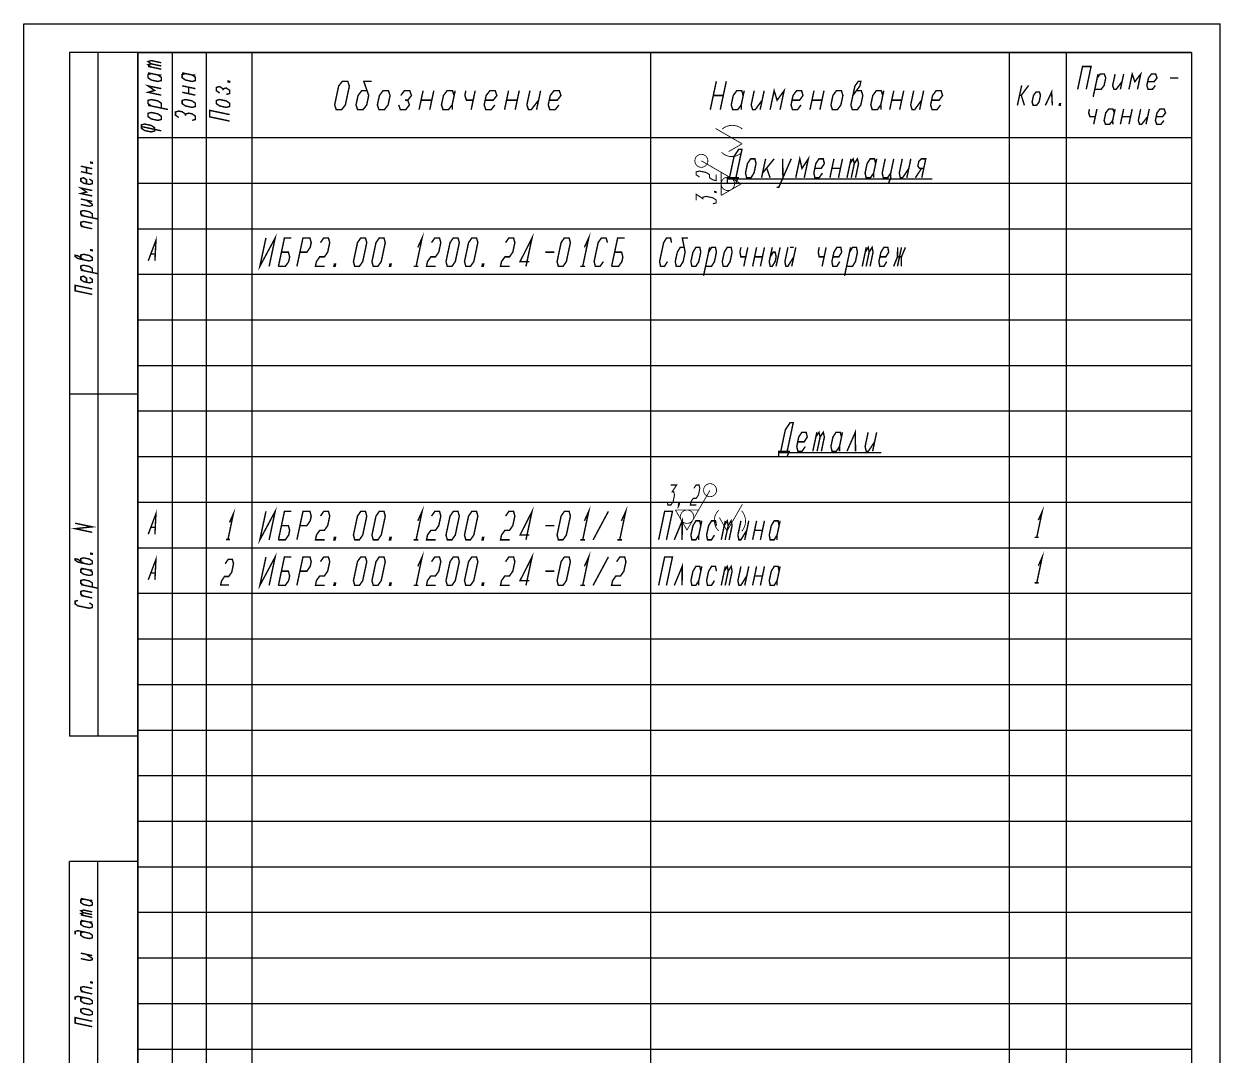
# Model space of a CAD drawing. Header units: millimetres. Extents: x -71 to 210, y -10 to 297.
# Drawn here: x 0 to 210, y 116 to 297 of the extents above; entities that cross this region are included whole.
import ezdxf

# ---------------------------------------------------------------- set-up
doc = ezdxf.new("R2010")
doc.units = ezdxf.units.MM
doc.header["$LTSCALE"] = 19.36
doc.layers.get('0').update_dxf_attribs({"linetype": 'CONTINUOUS'})
doc.layers.add('ALL_SURF_FIN', color=7, linetype='CONTINUOUS')

# ---------------------------------------------------------------- blocks, each defined once
blk = doc.blocks.new('SF1_BL2', base_point=(122.27, 272.04))
at = {"layer": 'ALL_SURF_FIN', "color": 7, "linetype": 'CONTINUOUS', "const_width": 0.146}
for points in [[(126.08, 275.96), (121.41, 278.65)], [(126.08, 275.96), (123.73, 274.6)], [(125.94, 268.92), (118.93, 272.97)], [(122.41, 266.89), (122.41, 270.96)], [(125.94, 268.92), (122.41, 266.89)]]:
    blk.add_lwpolyline(points, dxfattribs=at)
for points in [[(126.14, 278.54, 0.372459), (122.55, 278.51)], [(122.45, 274.51, 0.433164), (126.06, 274.48)]]:
    blk.add_lwpolyline(points, format="xyb", dxfattribs=at)
for points in [[(117.79, 272.97, 1), (120.07, 272.97, 1)], [(122.41, 268.92, 1), (124.76, 268.92, 1)]]:
    blk.add_lwpolyline(points, format="xyb", close=True, dxfattribs=at)
at = {"layer": 'ALL_SURF_FIN', "color": 2, "linetype": 'CONTINUOUS', "const_width": 0.194}
for points in [[(118.61, 270.12), (118.03, 270.51), (118.03, 271.04), (118.61, 271.17), (119.78, 270.93), (120.36, 270.54), (120.36, 270.01), (120.95, 269.63), (121.53, 269.5), (121.53, 270.55)], [(118.03, 266.05), (118.03, 267.1), (119.2, 266.33), (119.2, 266.59), (119.78, 266.73), (120.95, 266.48), (121.53, 266.09), (121.53, 265.57), (120.95, 265.43)], [(121.53, 267.54), (121.53, 267.4), (121.24, 267.47), (121.24, 267.6), (121.53, 267.54)]]:
    blk.add_lwpolyline(points, dxfattribs=at)
blk = doc.blocks.new('SF1_BL3', base_point=(121.98, 269.2))
at = {"layer": 'ALL_SURF_FIN', "color": 2, "linetype": 'CONTINUOUS'}
for points, const_width in [([(125.94, 268.92), (118.93, 272.97)], 0.146), ([(118.61, 270.12), (118.03, 270.51), (118.03, 271.04), (118.61, 271.17), (119.78, 270.93), (120.36, 270.54), (120.36, 270.01), (120.95, 269.63), (121.53, 269.5), (121.53, 270.55)], 0.194), ([(125.94, 268.92), (122.41, 266.89)], 0.146), ([(118.03, 266.05), (118.03, 267.1), (119.2, 266.33), (119.2, 266.59), (119.78, 266.73), (120.95, 266.48), (121.53, 266.09), (121.53, 265.57), (120.95, 265.43)], 0.194), ([(121.53, 267.54), (121.53, 267.4), (121.24, 267.47), (121.24, 267.6), (121.53, 267.54)], 0.194)]:
    blk.add_lwpolyline(points, dxfattribs=dict(at, const_width=const_width))
blk = doc.blocks.new('SF4_BL6', base_point=(119.53, 211.82))
at = {"layer": 'ALL_SURF_FIN', "color": 7, "linetype": 'CONTINUOUS', "const_width": 0.146}
for points in [[(119.32, 215.16, 1), (121.6, 215.16, 1)], [(115.24, 210.5, 1), (117.59, 210.5, 1)]]:
    blk.add_lwpolyline(points, format="xyb", close=True, dxfattribs=at)
at = {"layer": 'ALL_SURF_FIN', "color": 2, "linetype": 'CONTINUOUS', "const_width": 0.194}
for points in [[(113.54, 216.06), (114.59, 216.06), (113.82, 214.89), (114.08, 214.89), (114.22, 214.31), (113.97, 213.14), (113.58, 212.56), (113.06, 212.56), (112.92, 213.14)], [(117.61, 215.48), (118, 216.06), (118.53, 216.06), (118.66, 215.48), (118.42, 214.31), (118.03, 213.73), (117.5, 213.73), (117.12, 213.14), (116.99, 212.56), (118.04, 212.56)], [(115.03, 212.56), (114.89, 212.56), (114.96, 212.85), (115.09, 212.85), (115.03, 212.56), (114.77, 211.98)]]:
    blk.add_lwpolyline(points, dxfattribs=at)
at = {"layer": 'ALL_SURF_FIN', "color": 7, "linetype": 'CONTINUOUS', "const_width": 0.146}
for points in [[(116.41, 208.15), (120.46, 215.16)], [(123.45, 208.01), (126.14, 212.69)], [(116.41, 208.15), (114.38, 211.68)], [(114.38, 211.68), (118.45, 211.68)], [(123.45, 208.01), (122.09, 210.36)]]:
    blk.add_lwpolyline(points, dxfattribs=at)
for points in [[(122, 211.64, 0.433164), (121.97, 208.03)], [(126.03, 207.95, 0.372459), (126, 211.54)]]:
    blk.add_lwpolyline(points, format="xyb", dxfattribs=at)
blk = doc.blocks.new('SF4_BL7', base_point=(116.69, 212.11))
at = {"layer": 'ALL_SURF_FIN', "color": 2, "linetype": 'CONTINUOUS'}
for points, const_width in [([(113.54, 216.06), (114.59, 216.06), (113.82, 214.89), (114.08, 214.89), (114.22, 214.31), (113.97, 213.14), (113.58, 212.56), (113.06, 212.56), (112.92, 213.14)], 0.194), ([(116.41, 208.15), (120.46, 215.16)], 0.146), ([(117.61, 215.48), (118, 216.06), (118.53, 216.06), (118.66, 215.48), (118.42, 214.31), (118.03, 213.73), (117.5, 213.73), (117.12, 213.14), (116.99, 212.56), (118.04, 212.56)], 0.194), ([(115.03, 212.56), (114.89, 212.56), (114.96, 212.85), (115.09, 212.85), (115.03, 212.56), (114.77, 211.98)], 0.194), ([(116.41, 208.15), (114.38, 211.68)], 0.146)]:
    blk.add_lwpolyline(points, dxfattribs=dict(at, const_width=const_width))

msp = doc.modelspace()

# ---------------------------------------------------------------- linework, layer by layer
at = {"color": 7, "linetype": 'CONTINUOUS'}
for p, q in [((0, 0), (0, 297)), ((0, 297), (210, 297)), ((210, 0), (210, 297)), ((20, 292), (8, 292)), ((8, 292), (8, 172)), ((13, 292), (13, 172)), ((205, 292), (20, 292)), ((20, 292), (20, 117)), ((20, 292), (20, 172)), ((20, 5), (20, 292)), ((20, 292), (205, 292)), ((26, 292), (26, 117)), ((32, 292), (32, 117)), ((40, 292), (40, 117)), ((110, 292), (110, 117)), ((173, 292), (173, 117)), ((183, 292), (183, 117)), ((205, 292), (205, 117)), ((205, 292), (205, 5)), ((205, 277), (20, 277)), ((205, 277), (20, 277)), ((20, 277), (20, 45)), ((26, 277), (26, 45)), ((32, 277), (32, 45)), ((40, 277), (40, 45)), ((110, 277), (110, 45)), ((173, 277), (173, 45)), ((183, 277), (183, 45)), ((205, 277), (205, 45)), ((205, 269), (20, 269)), ((205, 269), (20, 269)), ((205, 261), (20, 261)), ((205, 261), (20, 261)), ((205, 253), (20, 253)), ((205, 253), (20, 253)), ((205, 245), (20, 245)), ((205, 245), (20, 245)), ((205, 237), (20, 237)), ((205, 237), (20, 237)), ((20, 232), (8, 232)), ((205, 229), (20, 229)), ((205, 229), (20, 229)), ((205, 221), (20, 221)), ((205, 221), (20, 221)), ((205, 213), (20, 213)), ((205, 213), (20, 213)), ((205, 205), (20, 205)), ((205, 205), (20, 205)), ((205, 197), (20, 197)), ((205, 197), (20, 197)), ((205, 189), (20, 189)), ((205, 189), (20, 189)), ((110, 181), (20, 181)), ((205, 181), (20, 181)), ((205, 181), (128, 181)), ((205, 173), (20, 173)), ((205, 173), (20, 173)), ((20, 172), (8, 172)), ((205, 165), (20, 165)), ((205, 165), (20, 165)), ((205, 157), (20, 157)), ((205, 157), (20, 157)), ((20, 150), (8, 150)), ((8, 5), (8, 150)), ((13, 5), (13, 150)), ((20, 5), (20, 150)), ((205, 149), (20, 149)), ((205, 149), (20, 149)), ((205, 141), (20, 141)), ((205, 141), (20, 141)), ((205, 133), (20, 133)), ((205, 133), (20, 133)), ((205, 125), (20, 125)), ((205, 125), (20, 125)), ((205, 117), (20, 117)), ((205, 117), (20, 117))]:
    msp.add_line(p, q, dxfattribs=at)
at = {"color": 2, "linetype": 'CONTINUOUS', "const_width": 0.25}
for points in [[(22.36, 289.99), (21.78, 290.4), (22.36, 290.56), (24.11, 290.19)], [(22.36, 289.42), (21.78, 289.83), (22.36, 289.99), (24.11, 289.62)], [(24.11, 289.05), (21.78, 289.55)], [(21.78, 288.41), (23.53, 288.04), (24.11, 288.05)], [(22.36, 288.28), (21.78, 288.12), (21.78, 287.56), (22.36, 287.15), (23.53, 286.9), (24.11, 287.06), (24.11, 287.63), (23.53, 288.04)], [(27.78, 288.41), (29.53, 288.04), (30.11, 288.05)], [(28.36, 288.28), (27.78, 288.12), (27.78, 287.56), (28.36, 287.15), (29.53, 286.9), (30.11, 287.06), (30.11, 287.63), (29.53, 288.04)], [(185, 285.52), (185.85, 289.52), (187.35, 289.52), (186.5, 285.52)], [(187.72, 284.19), (188.57, 288.19)], [(188, 285.52), (189.12, 285.52), (189.64, 286.19), (189.93, 287.52), (189.69, 288.19), (188.94, 288.19), (188.43, 287.52)], [(191.57, 288.19), (191.14, 286.19), (191.38, 285.52), (191.75, 285.52), (192.78, 286.86)], [(193.07, 288.19), (192.5, 285.52)], [(194, 285.52), (194.57, 288.19), (195.03, 286.86), (196.07, 288.19), (195.5, 285.52)], [(197.28, 286.86), (198.41, 286.86), (198.93, 287.52), (198.69, 288.19), (197.94, 288.19), (197.43, 287.52), (197.14, 286.19), (197.37, 285.52), (198.12, 285.52), (198.64, 286.19)], [(24.11, 284.5), (21.78, 285), (22.94, 285.32), (21.78, 286.13), (24.11, 285.64)], [(27.78, 286.13), (30.11, 285.64)], [(28.94, 284.75), (28.94, 285.89)], [(35.53, 284.62), (36.11, 284.78), (36.11, 285.35), (35.53, 285.76), (34.94, 285.6), (34.36, 286.01), (33.78, 285.85), (33.78, 285.28), (34.36, 284.87)], [(34.94, 285.32), (34.94, 285.6)], [(36.11, 286.92), (36.11, 286.78), (35.82, 286.84), (35.82, 286.98), (36.11, 286.92)], [(54.84, 281.94), (54.55, 282.78), (55.26, 286.11), (55.91, 286.94), (56.84, 286.94), (57.14, 286.11), (56.43, 282.78), (55.78, 281.94), (54.84, 281.94)], [(60.24, 285.28), (59.3, 285.28), (58.66, 284.44), (58.3, 282.78), (58.59, 281.94), (59.53, 281.94), (60.18, 282.78), (60.53, 284.44), (59.66, 286.94), (61.06, 286.94)], [(120.5, 281.94), (121.56, 286.94)], [(123.31, 286.94), (122.25, 281.94)], [(131, 281.94), (131.71, 285.28), (132.23, 283.61), (133.46, 285.28), (132.75, 281.94)], [(145.53, 284.44), (146.76, 286.11), (146.94, 286.94), (146.5, 286.94), (145.89, 286.11), (145.18, 282.78), (145.44, 281.94), (146.31, 281.94), (146.93, 282.78), (147.28, 284.44), (147.02, 285.28), (146.15, 285.28)], [(174.42, 282.71), (175.17, 286.21)], [(174.8, 284.46), (175.1, 284.46), (176.39, 286.21)], [(201.18, 287.52), (202.68, 287.52)], [(24.11, 282.23), (24.11, 283.08), (23.53, 283.49), (22.36, 283.73), (21.78, 283.57), (21.78, 283.01), (22.36, 282.6)], [(30.11, 284.5), (27.78, 285)], [(29.53, 282.35), (30.11, 282.51), (30.11, 283.08), (29.53, 283.49), (28.36, 283.73), (27.78, 283.57), (27.78, 283.01), (28.36, 282.6), (29.53, 282.35)], [(35.53, 282.35), (36.11, 282.51), (36.11, 283.08), (35.53, 283.49), (34.36, 283.73), (33.78, 283.57), (33.78, 283.01), (34.36, 282.6), (35.53, 282.35)], [(62.05, 282.78), (62.34, 281.94), (63.28, 281.94), (63.93, 282.78), (64.28, 284.44), (63.99, 285.28), (63.05, 285.28), (62.41, 284.44), (62.05, 282.78)], [(65.8, 282.78), (66.09, 281.94), (67.03, 281.94), (67.68, 282.78), (67.39, 283.61), (68.03, 284.44), (67.74, 285.28), (66.8, 285.28), (66.16, 284.44)], [(66.92, 283.61), (67.39, 283.61)], [(69.37, 281.94), (70.08, 285.28)], [(69.73, 283.61), (71.6, 283.61)], [(71.96, 285.28), (71.25, 281.94)], [(75.53, 284.44), (75.24, 285.28), (74.3, 285.28), (73.66, 284.44), (73.3, 282.78), (73.59, 281.94), (74.53, 281.94), (75.18, 282.78)], [(75.71, 285.28), (75.18, 282.78), (75.23, 281.94)], [(77.58, 285.28), (77.41, 284.44), (77.7, 283.61), (78.87, 283.61)], [(79.22, 285.28), (78.52, 281.94)], [(80.98, 283.61), (82.39, 283.61), (83.03, 284.44), (82.74, 285.28), (81.8, 285.28), (81.16, 284.44), (80.8, 282.78), (81.09, 281.94), (82.03, 281.94), (82.68, 282.78)], [(84.38, 281.94), (85.08, 285.28)], [(84.73, 283.61), (86.6, 283.61)], [(86.96, 285.28), (86.25, 281.94)], [(88.83, 285.28), (88.3, 282.78), (88.59, 281.94), (89.06, 281.94), (90.35, 283.61)], [(90.71, 285.28), (90, 281.94)], [(92.23, 283.61), (93.64, 283.61), (94.28, 284.44), (93.99, 285.28), (93.05, 285.28), (92.41, 284.44), (92.05, 282.78), (92.34, 281.94), (93.28, 281.94), (93.93, 282.78)], [(121.03, 284.44), (122.78, 284.44)], [(126.28, 284.44), (126.02, 285.28), (125.15, 285.28), (124.53, 284.44), (124.18, 282.78), (124.44, 281.94), (125.31, 281.94), (125.93, 282.78)], [(126.46, 285.28), (125.93, 282.78), (125.97, 281.94)], [(128.21, 285.28), (127.68, 282.78), (127.94, 281.94), (128.38, 281.94), (129.6, 283.61)], [(129.96, 285.28), (129.25, 281.94)], [(134.85, 283.61), (136.17, 283.61), (136.78, 284.44), (136.52, 285.28), (135.65, 285.28), (135.03, 284.44), (134.68, 282.78), (134.94, 281.94), (135.81, 281.94), (136.43, 282.78)], [(138, 281.94), (138.71, 285.28)], [(138.35, 283.61), (140.1, 283.61)], [(140.46, 285.28), (139.75, 281.94)], [(141.68, 282.78), (141.94, 281.94), (142.81, 281.94), (143.43, 282.78), (143.78, 284.44), (143.52, 285.28), (142.65, 285.28), (142.03, 284.44), (141.68, 282.78)], [(150.78, 284.44), (150.52, 285.28), (149.65, 285.28), (149.03, 284.44), (148.68, 282.78), (148.94, 281.94), (149.81, 281.94), (150.43, 282.78)], [(150.96, 285.28), (150.43, 282.78), (150.47, 281.94)], [(152, 281.94), (152.71, 285.28)], [(152.35, 283.61), (154.1, 283.61)], [(154.46, 285.28), (153.75, 281.94)], [(156.21, 285.28), (155.68, 282.78), (155.94, 281.94), (156.38, 281.94), (157.6, 283.61)], [(157.96, 285.28), (157.25, 281.94)], [(159.35, 283.61), (160.67, 283.61), (161.28, 284.44), (161.02, 285.28), (160.15, 285.28), (159.53, 284.44), (159.18, 282.78), (159.44, 281.94), (160.31, 281.94), (160.93, 282.78)], [(175.65, 282.71), (175.1, 284.46)], [(177, 283.29), (177.18, 282.71), (177.79, 282.71), (178.22, 283.29), (178.47, 284.46), (178.29, 285.04), (177.68, 285.04), (177.25, 284.46), (177, 283.29)], [(179.33, 282.71), (180.43, 285.04), (180.55, 282.71)], [(25.28, 281.98), (21.78, 282.72)], [(23.53, 280.07), (24.11, 280.23), (24.11, 280.8), (23.53, 281.21), (22.36, 281.46), (21.78, 281.3), (21.78, 280.73), (22.36, 280.32), (23.53, 280.07)], [(29.53, 280.07), (30.11, 280.23), (30.11, 280.8), (29.53, 281.21), (28.94, 281.34), (28.36, 281.18), (27.78, 281.58), (27.19, 281.71), (26.61, 281.55), (26.61, 280.98), (27.19, 280.57)], [(36.11, 279.95), (32.61, 280.69), (32.61, 281.83), (36.11, 281.09)], [(181.93, 282.71), (181.77, 282.71), (181.84, 283), (181.99, 283), (181.93, 282.71)], [(187.07, 282.05), (186.93, 281.39), (187.16, 280.72), (188.1, 280.72)], [(188.38, 282.05), (187.81, 279.39)], [(191.43, 281.39), (191.19, 282.05), (190.44, 282.05), (189.93, 281.39), (189.64, 280.05), (189.87, 279.39), (190.63, 279.39), (191.14, 280.05)], [(191.57, 282.05), (191.14, 280.05), (191.19, 279.39)], [(192.5, 279.39), (193.07, 282.05)], [(194.57, 282.05), (194, 279.39)], [(196.07, 282.05), (195.64, 280.05), (195.87, 279.39), (196.25, 279.39), (197.28, 280.72)], [(197.57, 282.05), (197, 279.39)], [(198.78, 280.72), (199.91, 280.72), (200.43, 281.39), (200.19, 282.05), (199.44, 282.05), (198.93, 281.39), (198.64, 280.05), (198.88, 279.39), (199.63, 279.39), (200.14, 280.05)], [(20.61, 278.99), (20.61, 278.7), (21.19, 278.29), (22.36, 278.05), (22.94, 278.21), (22.94, 278.78), (22.36, 279.18), (21.19, 279.43), (20.61, 279.27), (20.61, 278.99), (24.11, 278.24)], [(28.36, 280.89), (28.36, 281.18)], [(192.78, 280.72), (194.28, 280.72)], [(123.87, 269.99), (124.67, 273.74), (125.5, 274.99), (126.06, 274.99), (125, 269.99)], [(126.68, 270.82), (126.88, 269.99), (127.63, 269.99), (128.18, 270.82), (128.53, 272.49), (128.33, 273.32), (127.58, 273.32), (127.03, 272.49), (126.68, 270.82)], [(130.21, 273.32), (129.5, 269.99)], [(129.68, 270.82), (131.71, 273.32)], [(132.15, 268.32), (132.52, 268.32), (134.71, 273.32)], [(133.21, 273.32), (133.25, 269.99)], [(135.5, 269.99), (136.21, 273.32), (136.6, 271.65), (137.71, 273.32), (137, 269.99)], [(138.85, 271.65), (139.98, 271.65), (140.53, 272.49), (140.33, 273.32), (139.58, 273.32), (139.03, 272.49), (138.68, 270.82), (138.87, 269.99), (139.62, 269.99), (140.18, 270.82)], [(141.5, 269.99), (142.21, 273.32)], [(143.71, 273.32), (143, 269.99)], [(144.5, 269.99), (145.21, 273.32)], [(145.03, 272.49), (145.58, 273.32), (145.78, 272.49), (145.25, 269.99)], [(145.78, 272.49), (146.33, 273.32), (146.53, 272.49), (146, 269.99)], [(149.53, 272.49), (149.33, 273.32), (148.58, 273.32), (148.03, 272.49), (147.68, 270.82), (147.87, 269.99), (148.62, 269.99), (149.18, 270.82)], [(149.71, 273.32), (149.18, 270.82), (149.19, 269.99)], [(151.21, 273.32), (150.68, 270.82), (150.88, 269.99), (151.63, 269.99), (152.18, 270.82), (152.19, 269.99), (151.82, 269.15)], [(152.71, 273.32), (152.18, 270.82)], [(154.21, 273.32), (153.68, 270.82), (153.87, 269.99), (154.25, 269.99), (155.35, 271.65)], [(155.71, 273.32), (155, 269.99)], [(157.63, 269.99), (158.33, 273.32), (157.58, 273.32), (157.12, 272.9), (156.94, 272.07), (157.23, 271.65), (157.98, 271.65)], [(9.99, 272.03), (11.99, 271.6)], [(11.99, 270.64), (9.99, 271.07)], [(10.99, 270.85), (10.99, 271.81)], [(11.99, 272.68), (11.99, 272.56), (11.74, 272.61), (11.74, 272.73), (11.99, 272.68)], [(130.42, 271.65), (131, 269.99)], [(141.85, 271.65), (143.35, 271.65)], [(156.5, 269.99), (157.6, 271.65)], [(10.99, 268.93), (10.99, 269.65), (10.49, 270), (9.99, 269.87), (9.99, 269.39), (10.49, 269.04), (11.49, 268.83), (11.99, 268.96), (11.99, 269.44), (11.49, 269.79)], [(123.51, 269.15), (123.5, 269.99), (125.38, 269.99), (125.01, 269.15)], [(123.5, 269.76), (159.5, 269.76)], [(11.99, 266.8), (9.99, 267.23), (10.99, 267.49), (9.99, 268.19), (11.99, 267.76)], [(9.99, 266.27), (11.99, 265.84)], [(9.99, 265.31), (11.49, 264.99), (11.99, 265.12), (11.99, 265.36), (10.99, 266.05)], [(11.99, 262.96), (11.99, 263.68), (11.49, 264.03), (10.49, 264.24), (9.99, 264.11), (9.99, 263.63), (10.49, 263.28)], [(12.99, 262.75), (9.99, 263.39)], [(10.49, 261.36), (9.99, 261.71), (9.99, 262.19), (10.49, 262.32), (11.99, 262)], [(11.99, 261.04), (9.99, 261.47)], [(69.15, 257.78), (69.91, 259.44), (68.85, 254.44)], [(98.4, 257.78), (99.16, 259.44), (98.1, 254.44)], [(21.83, 255.42), (23.18, 259.02), (23, 255.42)], [(42.49, 259.44), (41.42, 254.44), (44.11, 259.44), (43.05, 254.44)], [(44.68, 254.44), (45.74, 259.44), (46.96, 259.44)], [(47.92, 254.44), (48.99, 259.44), (50.21, 259.44), (50.44, 258.61), (50.26, 257.78), (49.68, 256.94), (48.46, 256.94)], [(52.06, 258.61), (52.64, 259.44), (53.46, 259.44), (53.69, 258.61), (53.33, 256.94), (52.75, 256.11), (51.94, 256.11), (51.35, 255.28), (51.18, 254.44), (52.8, 254.44)], [(58.08, 254.44), (57.85, 255.28), (58.56, 258.61), (59.14, 259.44), (59.96, 259.44), (60.19, 258.61), (59.48, 255.28), (58.89, 254.44), (58.08, 254.44)], [(61.33, 254.44), (61.1, 255.28), (61.81, 258.61), (62.39, 259.44), (63.21, 259.44), (63.44, 258.61), (62.73, 255.28), (62.14, 254.44), (61.33, 254.44)], [(71.56, 258.61), (72.14, 259.44), (72.96, 259.44), (73.19, 258.61), (72.83, 256.94), (72.25, 256.11), (71.44, 256.11), (70.85, 255.28), (70.68, 254.44), (72.3, 254.44)], [(74.33, 254.44), (74.1, 255.28), (74.81, 258.61), (75.39, 259.44), (76.21, 259.44), (76.44, 258.61), (75.73, 255.28), (75.14, 254.44), (74.33, 254.44)], [(77.58, 254.44), (77.35, 255.28), (78.06, 258.61), (78.64, 259.44), (79.46, 259.44), (79.69, 258.61), (78.98, 255.28), (78.39, 254.44), (77.58, 254.44)], [(84.56, 258.61), (85.14, 259.44), (85.96, 259.44), (86.19, 258.61), (85.83, 256.94), (85.25, 256.11), (84.44, 256.11), (83.85, 255.28), (83.67, 254.44), (85.3, 254.44)], [(88.14, 254.44), (89.21, 259.44), (87.1, 255.28), (88.73, 255.28)], [(93.83, 254.44), (93.6, 255.28), (94.31, 258.61), (94.89, 259.44), (95.71, 259.44), (95.94, 258.61), (95.23, 255.28), (94.64, 254.44), (93.83, 254.44)], [(102.44, 258.61), (102.21, 259.44), (101.39, 259.44), (100.81, 258.61), (100.1, 255.28), (100.33, 254.44), (101.14, 254.44), (101.73, 255.28)], [(103.17, 254.44), (104.24, 259.44), (105.46, 259.44)], [(113.69, 258.61), (113.52, 259.44), (112.83, 259.44), (112.31, 258.61), (111.6, 255.28), (111.77, 254.44), (112.46, 254.44), (112.98, 255.28)], [(115.91, 257.78), (115.23, 257.78), (114.71, 256.94), (114.35, 255.28), (114.52, 254.44), (115.21, 254.44), (115.73, 255.28), (116.08, 256.94), (115.58, 259.44), (116.61, 259.44)], [(10.49, 255.6), (9.49, 256.29), (8.99, 256.4), (8.99, 256.16), (9.49, 255.81), (11.49, 255.39), (11.99, 255.52), (11.99, 256), (11.49, 256.35), (10.49, 256.56), (9.99, 256.43), (9.99, 255.95)], [(11.99, 257.32), (11.99, 257.2), (11.74, 257.25), (11.74, 257.37), (11.99, 257.32)], [(22.38, 256.62), (22.96, 256.62)], [(44.68, 254.44), (45.89, 254.44), (46.48, 255.28), (46.65, 256.11), (46.43, 256.94), (45.21, 256.94)], [(91.52, 256.94), (93.14, 256.94)], [(103.17, 254.44), (104.39, 254.44), (104.98, 255.28), (105.15, 256.11), (104.93, 256.94), (103.71, 256.94)], [(117.1, 255.28), (117.27, 254.44), (117.96, 254.44), (118.48, 255.28), (118.83, 256.94), (118.66, 257.78), (117.98, 257.78), (117.46, 256.94), (117.1, 255.28)], [(119.32, 252.78), (120.38, 257.78)], [(119.68, 254.44), (120.71, 254.44), (121.23, 255.28), (121.58, 256.94), (121.41, 257.78), (120.73, 257.78), (120.21, 256.94)], [(122.6, 255.28), (122.77, 254.44), (123.46, 254.44), (123.98, 255.28), (124.33, 256.94), (124.16, 257.78), (123.48, 257.78), (122.96, 256.94), (122.6, 255.28)], [(125.88, 257.78), (125.71, 256.94), (125.87, 256.11), (126.73, 256.11)], [(127.09, 257.78), (126.38, 254.44)], [(127.93, 254.44), (128.63, 257.78)], [(128.28, 256.11), (129.65, 256.11)], [(130.01, 257.78), (129.3, 254.44)], [(131.38, 257.78), (130.85, 255.28), (131.02, 254.44), (131.36, 254.44), (131.88, 255.28), (132.06, 256.11), (131.89, 256.94), (131.55, 256.94), (131.03, 256.11)], [(132.76, 257.78), (132.05, 254.44)], [(134.13, 257.78), (133.6, 255.28), (133.77, 254.44), (134.11, 254.44), (135.15, 256.11)], [(134.48, 257.78), (135.16, 257.78)], [(135.51, 257.78), (134.8, 254.44)], [(139.63, 257.78), (139.46, 256.94), (139.62, 256.11), (140.48, 256.11)], [(140.84, 257.78), (140.13, 254.44)], [(142.03, 256.11), (143.06, 256.11), (143.58, 256.94), (143.41, 257.78), (142.73, 257.78), (142.21, 256.94), (141.85, 255.28), (142.02, 254.44), (142.71, 254.44), (143.23, 255.28)], [(144.07, 252.78), (145.13, 257.78)], [(144.43, 254.44), (145.46, 254.44), (145.98, 255.28), (146.33, 256.94), (146.16, 257.78), (145.48, 257.78), (144.96, 256.94)], [(147.18, 254.44), (147.88, 257.78)], [(147.71, 256.94), (148.23, 257.78), (148.39, 256.94), (147.86, 254.44)], [(148.39, 256.94), (148.91, 257.78), (149.08, 256.94), (148.55, 254.44)], [(150.28, 256.11), (151.31, 256.11), (151.83, 256.94), (151.66, 257.78), (150.98, 257.78), (150.46, 256.94), (150.1, 255.28), (150.27, 254.44), (150.96, 254.44), (151.48, 255.28)], [(152.68, 254.44), (153.37, 256.11), (153.38, 257.78)], [(154.07, 257.78), (153.36, 254.44)], [(153.37, 256.11), (154.06, 256.11)], [(154.76, 257.78), (154.06, 256.11), (154.05, 254.44)], [(11.99, 253.36), (11.99, 254.08), (11.49, 254.43), (10.49, 254.64), (9.99, 254.51), (9.99, 254.03), (10.49, 253.68)], [(54.63, 254.44), (54.42, 254.44), (54.51, 254.86), (54.72, 254.86), (54.63, 254.44)], [(64.38, 254.44), (64.18, 254.44), (64.26, 254.86), (64.47, 254.86), (64.38, 254.44)], [(68.44, 254.44), (69.25, 254.44)], [(80.63, 254.44), (80.43, 254.44), (80.51, 254.86), (80.72, 254.86), (80.63, 254.44)], [(97.69, 254.44), (98.5, 254.44)], [(12.99, 253.15), (9.99, 253.79)], [(10.99, 251.65), (10.99, 252.37), (10.49, 252.72), (9.99, 252.59), (9.99, 252.11), (10.49, 251.76), (11.49, 251.55), (11.99, 251.68), (11.99, 252.16), (11.49, 252.51)], [(11.99, 249.52), (8.99, 250.16), (8.99, 251.12), (11.99, 250.48)], [(132.88, 221.99), (133.67, 225.74), (134.5, 226.99), (135.06, 226.99), (134, 221.99)], [(135.85, 223.65), (136.98, 223.65), (137.53, 224.49), (137.33, 225.32), (136.58, 225.32), (136.03, 224.49), (135.68, 222.82), (135.88, 221.99), (136.62, 221.99), (137.18, 222.82)], [(138.5, 221.99), (139.21, 225.32)], [(139.03, 224.49), (139.58, 225.32), (139.78, 224.49), (139.25, 221.99)], [(139.78, 224.49), (140.33, 225.32), (140.53, 224.49), (140, 221.99)], [(143.53, 224.49), (143.33, 225.32), (142.58, 225.32), (142.03, 224.49), (141.68, 222.82), (141.88, 221.99), (142.63, 221.99), (143.18, 222.82)], [(143.71, 225.32), (143.18, 222.82), (143.19, 221.99)], [(144.5, 221.99), (145.96, 225.32), (146, 221.99)], [(148.21, 225.32), (147.68, 222.82), (147.87, 221.99), (148.25, 221.99), (149.35, 223.65)], [(149.71, 225.32), (149, 221.99)], [(132.51, 221.15), (132.5, 221.99), (134.38, 221.99), (134.01, 221.15)], [(132.5, 221.76), (150.5, 221.76)], [(42.49, 211.44), (41.42, 206.44), (44.11, 211.44), (43.05, 206.44)], [(69.15, 209.78), (69.91, 211.44), (68.85, 206.44)], [(88.14, 206.44), (89.21, 211.44), (87.1, 207.28), (88.73, 207.28)], [(98.4, 209.78), (99.16, 211.44), (98.1, 206.44)], [(104.9, 209.78), (105.66, 211.44), (104.6, 206.44)], [(178.09, 209.9), (178.77, 211.4), (177.82, 206.9)], [(21.83, 207.42), (23.18, 211.02), (23, 207.42)], [(36.09, 209.5), (36.77, 211), (35.82, 206.5)], [(44.68, 206.44), (45.74, 211.44), (46.96, 211.44)], [(47.92, 206.44), (48.99, 211.44), (50.21, 211.44), (50.44, 210.61), (50.26, 209.78), (49.68, 208.94), (48.46, 208.94)], [(52.06, 210.61), (52.64, 211.44), (53.46, 211.44), (53.69, 210.61), (53.33, 208.94), (52.75, 208.11), (51.94, 208.11), (51.35, 207.28), (51.18, 206.44), (52.8, 206.44)], [(58.08, 206.44), (57.85, 207.28), (58.56, 210.61), (59.14, 211.44), (59.96, 211.44), (60.19, 210.61), (59.48, 207.28), (58.89, 206.44), (58.08, 206.44)], [(61.33, 206.44), (61.1, 207.28), (61.81, 210.61), (62.39, 211.44), (63.21, 211.44), (63.44, 210.61), (62.73, 207.28), (62.14, 206.44), (61.33, 206.44)], [(71.56, 210.61), (72.14, 211.44), (72.96, 211.44), (73.19, 210.61), (72.83, 208.94), (72.25, 208.11), (71.44, 208.11), (70.85, 207.28), (70.68, 206.44), (72.3, 206.44)], [(74.33, 206.44), (74.1, 207.28), (74.81, 210.61), (75.39, 211.44), (76.21, 211.44), (76.44, 210.61), (75.73, 207.28), (75.14, 206.44), (74.33, 206.44)], [(77.58, 206.44), (77.35, 207.28), (78.06, 210.61), (78.64, 211.44), (79.46, 211.44), (79.69, 210.61), (78.98, 207.28), (78.39, 206.44), (77.58, 206.44)], [(84.56, 210.61), (85.14, 211.44), (85.96, 211.44), (86.19, 210.61), (85.83, 208.94), (85.25, 208.11), (84.44, 208.11), (83.85, 207.28), (83.67, 206.44), (85.3, 206.44)], [(93.83, 206.44), (93.6, 207.28), (94.31, 210.61), (94.89, 211.44), (95.71, 211.44), (95.94, 210.61), (95.23, 207.28), (94.64, 206.44), (93.83, 206.44)], [(99.93, 206.44), (102.61, 211.44)], [(111.43, 206.44), (112.49, 211.44), (113.86, 211.44), (112.8, 206.44)], [(114.18, 206.44), (115.57, 209.78), (115.55, 206.44)], [(122.96, 208.94), (123.48, 209.78), (123.64, 208.94), (123.11, 206.44)], [(123.64, 208.94), (124.16, 209.78), (124.33, 208.94), (123.8, 206.44)], [(11.99, 207.76), (8.99, 208.4), (11.99, 208.72), (8.99, 209.36)], [(22.38, 208.62), (22.96, 208.62)], [(44.68, 206.44), (45.89, 206.44), (46.48, 207.28), (46.65, 208.11), (46.43, 208.94), (45.21, 208.94)], [(91.52, 208.94), (93.14, 208.94)], [(118.83, 208.94), (118.66, 209.78), (117.98, 209.78), (117.46, 208.94), (117.1, 207.28), (117.27, 206.44), (117.96, 206.44), (118.48, 207.28)], [(119.01, 209.78), (118.48, 207.28), (118.47, 206.44)], [(121.58, 208.94), (121.41, 209.78), (120.73, 209.78), (120.21, 208.94), (119.85, 207.28), (120.02, 206.44), (120.71, 206.44), (121.23, 207.28)], [(122.43, 206.44), (123.13, 209.78)], [(125.88, 209.78), (125.35, 207.28), (125.52, 206.44), (125.86, 206.44), (126.9, 208.11)], [(127.26, 209.78), (126.55, 206.44)], [(127.93, 206.44), (128.63, 209.78)], [(128.28, 208.11), (129.65, 208.11)], [(130.01, 209.78), (129.3, 206.44)], [(132.58, 208.94), (132.41, 209.78), (131.73, 209.78), (131.21, 208.94), (130.85, 207.28), (131.02, 206.44), (131.71, 206.44), (132.23, 207.28)], [(132.76, 209.78), (132.23, 207.28), (132.22, 206.44)], [(35.45, 206.5), (36.18, 206.5)], [(54.63, 206.44), (54.42, 206.44), (54.51, 206.86), (54.72, 206.86), (54.63, 206.44)], [(64.38, 206.44), (64.18, 206.44), (64.26, 206.86), (64.47, 206.86), (64.38, 206.44)], [(68.44, 206.44), (69.25, 206.44)], [(80.63, 206.44), (80.43, 206.44), (80.51, 206.86), (80.72, 206.86), (80.63, 206.44)], [(97.69, 206.44), (98.5, 206.44)], [(104.19, 206.44), (105, 206.44)], [(177.45, 206.9), (178.18, 206.9)], [(11.99, 204.04), (11.99, 203.92), (11.74, 203.97), (11.74, 204.09), (11.99, 204.04)], [(21.83, 199.42), (23.18, 203.02), (23, 199.42)], [(42.49, 203.44), (41.42, 198.44), (44.11, 203.44), (43.05, 198.44)], [(69.15, 201.78), (69.91, 203.44), (68.85, 198.44)], [(88.14, 198.44), (89.21, 203.44), (87.1, 199.28), (88.73, 199.28)], [(98.4, 201.78), (99.16, 203.44), (98.1, 198.44)], [(178.09, 201.9), (178.77, 203.4), (177.82, 198.9)], [(10.49, 202.32), (9.49, 203.01), (8.99, 203.12), (8.99, 202.88), (9.49, 202.53), (11.49, 202.11), (11.99, 202.24), (11.99, 202.72), (11.49, 203.07), (10.49, 203.28), (9.99, 203.15), (9.99, 202.67)], [(35.33, 202.25), (35.86, 203), (36.59, 203), (36.8, 202.25), (36.48, 200.75), (35.95, 200), (35.22, 200), (34.7, 199.25), (34.54, 198.5), (36, 198.5)], [(44.68, 198.44), (45.74, 203.44), (46.96, 203.44)], [(47.92, 198.44), (48.99, 203.44), (50.21, 203.44), (50.44, 202.61), (50.26, 201.78), (49.68, 200.94), (48.46, 200.94)], [(52.06, 202.61), (52.64, 203.44), (53.46, 203.44), (53.69, 202.61), (53.33, 200.94), (52.75, 200.11), (51.94, 200.11), (51.35, 199.28), (51.18, 198.44), (52.8, 198.44)], [(58.08, 198.44), (57.85, 199.28), (58.56, 202.61), (59.14, 203.44), (59.96, 203.44), (60.19, 202.61), (59.48, 199.28), (58.89, 198.44), (58.08, 198.44)], [(61.33, 198.44), (61.1, 199.28), (61.81, 202.61), (62.39, 203.44), (63.21, 203.44), (63.44, 202.61), (62.73, 199.28), (62.14, 198.44), (61.33, 198.44)], [(71.56, 202.61), (72.14, 203.44), (72.96, 203.44), (73.19, 202.61), (72.83, 200.94), (72.25, 200.11), (71.44, 200.11), (70.85, 199.28), (70.68, 198.44), (72.3, 198.44)], [(74.33, 198.44), (74.1, 199.28), (74.81, 202.61), (75.39, 203.44), (76.21, 203.44), (76.44, 202.61), (75.73, 199.28), (75.14, 198.44), (74.33, 198.44)], [(77.58, 198.44), (77.35, 199.28), (78.06, 202.61), (78.64, 203.44), (79.46, 203.44), (79.69, 202.61), (78.98, 199.28), (78.39, 198.44), (77.58, 198.44)], [(84.56, 202.61), (85.14, 203.44), (85.96, 203.44), (86.19, 202.61), (85.83, 200.94), (85.25, 200.11), (84.44, 200.11), (83.85, 199.28), (83.67, 198.44), (85.3, 198.44)], [(93.83, 198.44), (93.6, 199.28), (94.31, 202.61), (94.89, 203.44), (95.71, 203.44), (95.94, 202.61), (95.23, 199.28), (94.64, 198.44), (93.83, 198.44)], [(99.93, 198.44), (102.61, 203.44)], [(104.06, 202.61), (104.64, 203.44), (105.46, 203.44), (105.69, 202.61), (105.33, 200.94), (104.75, 200.11), (103.94, 200.11), (103.35, 199.28), (103.17, 198.44), (104.8, 198.44)], [(111.43, 198.44), (112.49, 203.44), (113.86, 203.44), (112.8, 198.44)], [(114.18, 198.44), (115.57, 201.78), (115.55, 198.44)], [(118.83, 200.94), (118.66, 201.78), (117.98, 201.78), (117.46, 200.94), (117.1, 199.28), (117.27, 198.44), (117.96, 198.44), (118.48, 199.28)], [(119.01, 201.78), (118.48, 199.28), (118.47, 198.44)], [(121.58, 200.94), (121.41, 201.78), (120.73, 201.78), (120.21, 200.94), (119.85, 199.28), (120.02, 198.44), (120.71, 198.44), (121.23, 199.28)], [(122.43, 198.44), (123.13, 201.78)], [(122.96, 200.94), (123.48, 201.78), (123.64, 200.94), (123.11, 198.44)], [(123.64, 200.94), (124.16, 201.78), (124.33, 200.94), (123.8, 198.44)], [(125.88, 201.78), (125.35, 199.28), (125.52, 198.44), (125.86, 198.44), (126.9, 200.11)], [(127.26, 201.78), (126.55, 198.44)], [(127.93, 198.44), (128.63, 201.78)], [(130.01, 201.78), (129.3, 198.44)], [(132.58, 200.94), (132.41, 201.78), (131.73, 201.78), (131.21, 200.94), (130.85, 199.28), (131.02, 198.44), (131.71, 198.44), (132.23, 199.28)], [(132.76, 201.78), (132.23, 199.28), (132.22, 198.44)], [(9.99, 201.47), (11.49, 201.15), (11.99, 201.16)], [(10.49, 201.36), (9.99, 201.23), (9.99, 200.75), (10.49, 200.4), (11.49, 200.19), (11.99, 200.32), (11.99, 200.8), (11.49, 201.15)], [(11.99, 198.16), (11.99, 198.88), (11.49, 199.23), (10.49, 199.44), (9.99, 199.31), (9.99, 198.83), (10.49, 198.48)], [(22.38, 200.62), (22.96, 200.62)], [(44.68, 198.44), (45.89, 198.44), (46.48, 199.28), (46.65, 200.11), (46.43, 200.94), (45.21, 200.94)], [(91.52, 200.94), (93.14, 200.94)], [(128.28, 200.11), (129.65, 200.11)], [(12.99, 197.95), (9.99, 198.59)], [(10.49, 196.56), (9.99, 196.91), (9.99, 197.39), (10.49, 197.52), (11.99, 197.2)], [(54.63, 198.44), (54.42, 198.44), (54.51, 198.86), (54.72, 198.86), (54.63, 198.44)], [(64.38, 198.44), (64.18, 198.44), (64.26, 198.86), (64.47, 198.86), (64.38, 198.44)], [(68.44, 198.44), (69.25, 198.44)], [(80.63, 198.44), (80.43, 198.44), (80.51, 198.86), (80.72, 198.86), (80.63, 198.44)], [(97.69, 198.44), (98.5, 198.44)], [(177.45, 198.9), (178.18, 198.9)], [(9.49, 195.81), (8.99, 195.68), (8.99, 195.2), (9.49, 194.85), (11.49, 194.43), (11.99, 194.56), (11.99, 195.04), (11.49, 195.39)], [(11.99, 196.24), (9.99, 196.67)], [(9.99, 143.49), (11.49, 143.17), (11.99, 143.18)], [(10.49, 143.38), (9.99, 143.25), (9.99, 142.77), (10.49, 142.42), (11.49, 142.21), (11.99, 142.34), (11.99, 142.82), (11.49, 143.17)], [(10.49, 140.98), (9.99, 141.33), (10.49, 141.46), (11.99, 141.14)], [(10.49, 140.5), (9.99, 140.85), (10.49, 140.98), (11.99, 140.66)], [(11.99, 140.18), (9.99, 140.61)], [(9.99, 139.65), (11.49, 139.33), (11.99, 139.34)], [(10.49, 139.54), (9.99, 139.41), (9.99, 138.93), (10.49, 138.58), (11.49, 138.37), (11.99, 138.5), (11.99, 138.98), (11.49, 139.33)], [(10.49, 137.62), (9.99, 137.49), (9.99, 137.01), (10.49, 136.66), (11.49, 136.45), (11.99, 136.58), (11.99, 137.06), (11.49, 137.41), (9.49, 137.83), (8.99, 137.7), (8.99, 137.22)], [(9.99, 133.89), (11.99, 133.46)], [(9.99, 132.93), (11.49, 132.61), (11.99, 132.74), (11.99, 132.98), (10.99, 133.67)], [(10.49, 127.06), (9.99, 127.41), (9.99, 127.89), (10.49, 128.02), (11.99, 127.7)], [(11.99, 128.78), (11.99, 128.66), (11.74, 128.71), (11.74, 128.83), (11.99, 128.78)], [(10.49, 126.1), (9.99, 125.97), (9.99, 125.49), (10.49, 125.14), (11.49, 124.93), (11.99, 125.06), (11.99, 125.54), (11.49, 125.89), (9.49, 126.31), (8.99, 126.18), (8.99, 125.7)], [(11.99, 126.74), (9.99, 127.17)], [(11.49, 123.01), (11.99, 123.14), (11.99, 123.62), (11.49, 123.97), (10.49, 124.18), (9.99, 124.05), (9.99, 123.57), (10.49, 123.22), (11.49, 123.01)], [(11.99, 120.98), (8.99, 121.62), (8.99, 122.58), (11.99, 121.94)]]:
    msp.add_lwpolyline(points, dxfattribs=at)

# ---------------------------------------------------------------- block references
at = {"layer": 'ALL_SURF_FIN', "color": 2, "linetype": 'CONTINUOUS'}
for name, p in [('SF1_BL2', (122.27, 272.04)), ('SF1_BL3', (121.98, 269.2)), ('SF4_BL6', (119.53, 211.82)), ('SF4_BL7', (116.69, 212.11))]:
    msp.add_blockref(name, p, dxfattribs=at)

doc.saveas('drawing.dxf')
